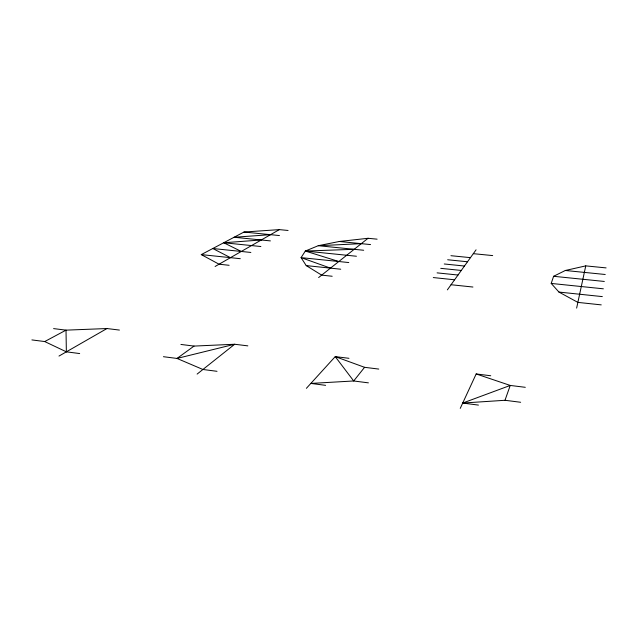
<?xml version="1.0" encoding="UTF-8"?>
<svg xmlns="http://www.w3.org/2000/svg" width="638" height="638" viewBox="0 0 638 638"><rect width="100%" height="100%" fill="white"/><g stroke="black" fill="none" stroke-linecap="round" stroke-linejoin="round"><path stroke-width="0.96" d="M576.632 308.106L585.764 265.879L606.1 267.896M601.243 304.876L577.869 302.388L558.952 292.068L551.208 283.431L553.601 276.294L565.324 270.488L585.764 265.879M460.253 408.384L476.171 373.956L510.24 385.44L462.717 403.056L504.993 400.281L510.24 385.44L525.289 387.314M377.106 239.17L368.054 238.285L339.312 241.483L318.258 245.702L305.331 251.045L301.08 257.624L306.216 265.599L321.672 275.13L332.183 276.254M447.366 289.867L476.068 249.825M378.757 369.075L364.577 367.313L353.691 380.974L310.834 383.43L325.603 385.336M306.384 388.327L335.229 356.618L348.962 358.309M197.126 374.083L234.672 344.249L247.839 345.868M318.625 277.554L368.054 238.285M217.016 371.308L202.916 369.482L177.021 358.436L234.672 344.249L194.04 346.083L177.021 358.436L163.44 356.706M58.983 356.068L106.961 328.538L119.418 330.069M215.102 266.485L279.348 229.616L288.073 230.47M31.9 339.918L44.716 341.553L66.017 330.149L106.961 328.538M229.114 265.288L219.049 264.212L201.273 254.602L243.963 232.041L279.348 229.616M241.284 251.46L223.715 242.743L261.269 239.984M270.528 234.672L234.09 237.256L270.4 240.901M361.291 243.66L318.258 245.702L363.676 250.256M338.81 261.516L305.331 251.045L354.186 249.306M473.316 253.669L492.672 255.583M243.963 232.041L279.452 235.558M339.312 241.483L370.558 244.577M450.938 255.702L470.461 257.648M565.324 270.488L605.231 274.492M447.661 259.762L467.51 261.763M444.263 263.98L464.456 266.03M223.715 242.743L260.878 246.523M305.331 251.045L356.427 256.245M553.601 276.294L604.322 281.454M440.738 268.343L461.29 270.448M250.854 252.449L212.789 248.517L230.47 257.664M348.787 262.553L301.08 257.624L330.484 268.135M551.208 283.431L603.357 288.815M437.086 272.865L458.004 275.034M433.298 277.562L454.591 279.787M201.273 254.602L240.279 258.693M306.216 265.599L340.716 269.212M558.952 292.068L602.328 296.606M451.05 284.731L472.933 287.036M476.171 373.956L490.726 375.75M53.6 328.602L66.017 330.149L66.36 351.833L79.662 353.556M180.913 344.448L194.04 346.083M368.405 382.856L353.691 380.974L335.229 356.618L364.577 367.313M504.993 400.281L520.64 402.275M462.717 403.056L478.436 405.09M44.716 341.553L66.36 351.833"/></g></svg>
